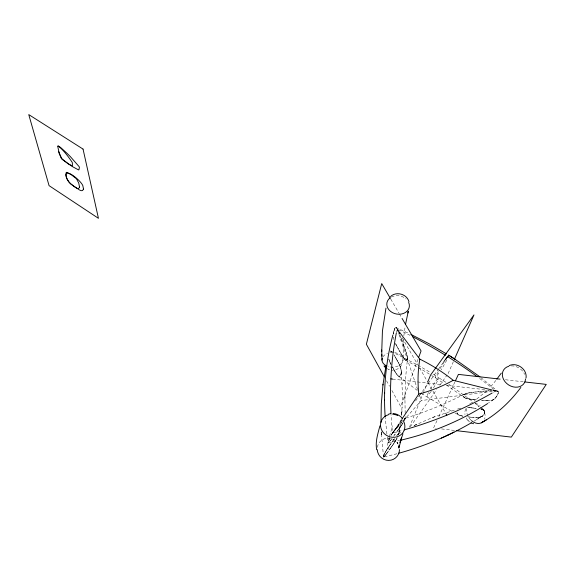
<?xml version="1.0" encoding="UTF-8"?>
<svg xmlns="http://www.w3.org/2000/svg" width="575" height="575" viewBox="0 0 575 575"><rect width="100%" height="100%" fill="white"/><g stroke="black" fill="none" stroke-linecap="round" stroke-linejoin="round"><path stroke-width="0.43" stroke-dasharray="2.88 2.16" d="M401.228 372.09L401.249 371.579M404.85 399.452L405.662 377.128L407.495 358.527M404.886 395.348L405.181 414.431M404.743 419.563L405.368 418.219L404.786 418.463M484.761 412.124L484.33 413.784L482.885 415.632M401.242 372.003L401.177 372.887M401.939 411.384L401.982 410.773L401.602 415.2L402.565 395.392L401.149 370.214L401.228 371.666M398.547 434.916L398.468 433.687M384.165 456.723L383.547 457.067L383.956 455.321M403.478 339.71C401.817 349.758 407.919 369.804 392.078 370.221M402.198 407.567L402.241 406.927M401.228 372.413L401.134 373.261M401.602 415.2L401.982 410.773M403.844 335.771L405.195 326.162M401.084 419.779L398.734 434.319L400.186 426.197L398.813 433.924M393.207 334.161L393.293 333.637M401.07 373.621L401.149 373.175M393.271 333.723L393.372 333.22M401.091 373.534L400.919 374.289A19.536 6.289 67.8 0 1 400.595 375.137L400.473 375.382M393.35 333.306L393.465 332.81L393.048 334.377M407.395 359.066L407.272 356.471M393.444 332.896L393.559 332.415M389.081 437.704L388.714 439.092A231.768 21.397 -57.9 0 0 387.895 443.009A242.398 22.296 -58 0 0 387.629 446.603L388.333 449.233M393.544 332.501L393.667 332.034M393.652 332.12L393.882 331.293M389.491 436.245L392.682 425.708M393.868 331.38L393.99 330.934M393.976 331.02L394.098 330.589M394.076 330.675L394.198 330.251M394.184 330.338L394.306 329.921M465.635 408.775L464.959 411.391L464.952 414.589M394.285 330.007L394.407 329.604M394.385 329.691L394.702 328.756M394.486 329.396L394.989 328.081M388.793 440.587L388.204 442.47L388.542 442.764A6.282 0.618 -56.7 0 0 389.217 442.096L390.698 440.263M417.975 359.361L400.71 406.475L391.697 390.137M388.808 440.306L389.764 437.798M407.33 359.231L407.416 358.98A4.054 1.366 67.6 0 0 407.503 358.239L407.445 357.485M384.064 455.048L383.417 456.809L383.87 456.988M389.864 437.769L388.197 442.901L399.632 440.45M409.4 427.29L422.826 394.134M423.164 393.307L427.527 382.533M394.781 328.598L395.082 327.894M384.086 454.782L384.768 453.459M446.782 360.115L441.269 369.854M448.119 373.57L453.51 361.352M384.215 454.48L385.128 452.733M436.957 420.67L433.572 427.98L436.224 428.289M438.84 416.609L455.019 381.692M404.85 419.348L405.195 418.586A4.19 0.41 -56.8 0 0 405.267 418.248L404.304 418.923M428.447 392.387L426.772 396.836L452.812 411.88M404.843 419.542L404.297 420.454M404.735 419.764L404.397 420.433M384.848 453.129L385.775 451.54M397.145 437.827L396.728 438.61M397.239 437.798L396.261 439.444M385.236 452.374L386.537 450.232M407.352 359.145L406.791 359.749M497.123 395.37L498.302 392.912L498.252 391.697M396.592 438.998L395.205 441.219M497.023 395.758L495.24 398.403L488.369 403.075M385.911 451.145L387.112 449.298M390.863 435.498L391.46 434.664M396.11 439.846L394.615 442.146M438.287 371.565L436.181 375.267A6.383 0.604 -57.2 0 0 435.828 375.985L435.239 377.84L439.746 371.996M440.127 368.525L444.173 361.948M391.108 435.088L391.589 434.463M386.716 449.794L388.427 447.3M395.011 441.658L394.306 442.628M402.177 424.113L402.73 423.38A4.406 0.431 -56.8 0 0 403.125 422.74M402.514 423.725L401.925 424.494M387.327 448.838L388.779 446.775M394.4 442.599L393.659 443.598M391.489 434.492L392.409 433.277M402.026 424.472L400.746 426.233M394.083 443.088L392.977 444.597M433.471 387.996L436.727 382.533L438.696 377.653L432.802 373.908M401.436 419.793L391.618 434.29M401.753 424.875L400.408 426.715M388.678 446.797L389.512 445.711M393.415 444.073L392.265 445.625M389.045 446.272L391.453 442.958M392.725 445.086L391.532 446.667M400.509 426.686L399.69 427.743M389.793 445.194L392.251 441.837M400.157 427.189L399.302 428.289M391.999 446.121L391.158 447.199M399.402 428.26L398.482 429.439M391.252 447.177L388.829 450.462M399 428.828L397.138 431.315M390.878 447.709L388.434 451.016M431.164 391.302L431.458 390.892M410.277 426.758L436.72 389.598M439.825 385.228L447.084 375.029M398.152 430.021L394.608 434.837M391.755 442.427L393.056 440.716M430.876 391.704L426.873 396.865L420.957 392.948M392.56 441.305L394.242 439.07M393.357 440.184L394.622 438.538M388.046 451.555L388.535 450.987M392.452 433.104L402.004 419.822M415.61 400.912L419.8 395.09M422.417 391.453L438.114 369.632M438.639 368.906L443.354 362.365M395.233 434.082L394.083 435.57M388.139 451.533L387.284 452.611M392.747 432.695L393.056 432.271A9.351 0.927 -56.7 0 1 393.588 431.545L394.896 429.963M393.552 436.303L394.177 435.548M387.758 452.065L386.551 453.618M387.011 453.1L386.206 454.085M391.51 439.077L392.1 438.394M386.299 454.063L384.467 456.306M391.043 439.702L391.611 439.048M393.897 431.25L393.695 431.523A9.351 0.927 -56.7 0 0 393.163 432.242L392.552 433.083A517.32 366.505 37.4 0 1 391.043 414.747M385.962 454.509L384.258 456.55M391.144 439.681L389.117 442.118A6.282 0.618 -56.7 0 1 388.441 442.793M394.012 430.991L395.205 429.575M396.7 435.735L397.275 435.009M495.858 380.463L489.634 388.01M396.901 435.376L397.763 434.42M395.104 429.604L396.29 428.238M395.435 429.187L396.714 427.721M396.613 427.75L397.174 427.175M397.073 427.196L398.173 425.982A119.162 10.853 -56.3 0 1 400.868 422.819M397.555 426.614L398.065 426.01A120.024 10.932 -56.3 0 1 400.222 423.473L401.4 422.208M397.433 434.722L397.972 434.19M401.3 422.23L401.918 421.619M401.817 421.64L402.414 421.058M497.253 391.18L495.722 390.878L421.288 400.552L392.509 433.018A358.455 276.748 2.4 0 0 403.478 430.093M495.161 398.338C496.261 396.348 499.15 393.983 498.151 391.582M400.207 375.705L399.532 376.187M384.352 456.521L383.906 456.902M403.988 419.247L404.671 418.636M398.058 434.024L398.453 433.737M486.881 390.835L474.095 401.134M494.931 398.712L492.222 400.143A6.325 2.645 1.3 0 1 490.274 400.552L488.714 400.682M481.225 416.681C483.223 415.862 485.473 413.669 484.588 411.333M398.216 433.873L402.213 431.631M406.87 359.756L406.252 360.079M406.669 359.914L406.137 360.108M482.677 415.926L479.938 417.134M470.616 403.434L472.758 402.069M476.165 419.908L482.475 415.955L474.152 421.123M399.869 376.093L399.338 376.23M467.037 393.329L463.766 394.608L463.874 396.815M493.803 399.553L492.308 400.207A6.325 2.645 1.3 0 1 490.36 400.624L486.069 400.689M464.413 394.105C445.467 404.009 425.558 412.067 405.088 418.233M416.839 424.228L413.152 426.003L431.882 417.773L456.306 409.443M460.381 408.286L460.798 408.113M432.429 417.572L436.332 416.077M480.901 416.911L479.457 417.249M457.484 409.084L461.639 407.84M466.354 393.501L464.226 394.342A4.233 1.79 1.8 0 0 463.73 394.845L463.817 396.657M396.937 453.768L383.489 457.118M466.957 393.264L467.827 393.163M467.741 393.092L469.717 392.818M479.536 417.313L478.407 417.414M468.639 392.926L471.953 392.488M470.717 392.581L478.4 391.712A118.716 45.317 1.4 0 1 483.618 391.216L489.735 390.792M479.025 417.407L473.318 417.385M473.081 392.251L476.977 391.791A117.882 45.044 1.4 0 1 483.532 391.144L489.648 390.72M390.317 351.037L390.698 351.145M477.329 417.565L474.77 417.543M398.561 433.651L398.533 434.7A20.441 1.933 -56.7 0 1 398.446 434.944M487.952 400.775L484.172 400.595M493.17 390.669L493.58 390.684A9.416 3.96 1.2 0 1 494.608 390.756L495.269 390.885M493.257 390.734L493.659 390.756A9.416 3.96 1.2 0 1 494.694 390.82M485.214 400.717L482.209 400.452M467.676 407.474L469.861 407.711M467.755 407.538L468.445 407.589M474.088 417.5L472.614 417.328M483.28 400.595L481.217 400.358M469.071 407.582L472.039 407.941M471.902 417.263L472.693 417.393M471.982 417.328L470.465 417.112M470.501 407.718L474.253 408.192M494.902 390.784L497.037 391.129M469.739 417.033L470.544 417.177M505.432 379.744L523.178 381.764M495.456 390.849L495.722 390.878A358.455 276.748 2.4 0 1 492.854 392.624M392.624 379.083L416.588 381.829M417.479 381.929L440.558 384.582M446.768 385.293L486.716 389.879M492.933 390.59L495.592 390.892M475.46 399.726L476.452 399.898M472.693 407.955L476.431 408.458M469.02 416.954L469.818 417.098M474.662 399.69L472.104 399.323M475.539 399.79L472.902 399.424M467.583 416.782L468.373 416.933M468.294 416.868L469.099 417.019M441.528 428.914L455.659 430.574M474.9 408.214L476.352 408.394M472.19 399.395L470.616 399.129M399.122 376.323L398.705 376.143M471.428 399.294L468.639 398.834M470.005 399.1L468.05 398.734M390.511 351.03L392.15 352.288M462.875 416.142L460.625 415.646M462.954 416.207L459.677 415.351M467.504 398.626L468.136 398.798M467.59 398.698L466.526 398.41M405.864 360.202L405.598 360.029A4.262 1.43 67.6 0 1 405.095 359.684M467.08 398.59L465.376 398.051M493.127 390.26L495.729 390.914A611.663 531.458 -82.7 0 0 479.219 378.156M480.973 409.235L482.914 409.86M480.887 409.17L483.295 410.047M398.906 376.294L398.245 375.899M466.181 398.36L465.074 397.922A4.456 1.876 1.8 0 1 464.384 397.505M497.375 391.165L497.648 391.295A2.084 0.877 1 0 1 498.122 391.546L479.917 376.833M460.208 415.567L458.864 414.999M395.78 327.376L395.859 327.498A1.948 0.661 68.2 0 1 396.175 327.743L396.391 328.002M405.727 360.173L405.583 360.115A4.262 1.43 67.6 0 1 405.08 359.77L404.908 359.504M395.859 327.498L409.4 333.665M387.183 368.719L389.282 369.668L388.621 369.366M459.332 415.243L458.519 414.805M391.23 351.404L417.22 364.809M455.005 413.008L459.166 415.172M390.935 351.138L391.395 351.426M417.967 365.226L430.589 372.578M405.425 360.036L416.71 366.476M418.205 367.36L430.129 374.577M483.216 409.982L483.632 410.248M398.468 376.129L398.008 375.712M431.609 375.497L444.173 383.575M445.927 382.303L438.509 377.595A4.679 0.424 -57.1 0 0 438.143 377.926L430.79 388.204A4.737 0.431 -57.1 0 0 430.301 388.995M448.823 384.237L473.067 401.796M458.21 414.604L458.598 414.87M446.38 385.034L464.665 397.713M417.321 390.447L397.842 375.669M483.927 410.457L480.053 407.387M475.173 403.456L478.68 406.223M480.075 407.409L484.265 410.773L481.778 408.753M467.985 420.483L469.588 421.935M498.238 391.647L498.036 391.474A2.084 0.877 1 0 0 497.562 391.23M458.023 414.446L457.218 413.418M391.647 351.641L392.172 352.202M397.735 375.568L397.232 374.907M464.305 397.426L463.874 396.901M404.886 359.591L403.743 358.002M466.109 417.888L467.073 419.419M484.092 410.607L484.538 411.154M397.483 375.295L396.958 374.562M466.986 419.319L468.251 420.785M404.685 359.368L403.47 357.592M464.162 397.275L463.795 396.743M398.762 331.193L396.635 328.232M396.685 374.188L396.944 374.648M396.506 328.152L396.197 327.657A1.948 0.661 68.2 0 0 395.88 327.412M396.664 374.268L396.11 373.348M484.294 410.845L484.818 411.916M396.52 328.066L398.547 331.473M396.383 373.865L395.816 372.887M457.592 413.986L457.053 412.893M403.19 357.147L403.456 357.679M402.888 356.665L403.168 357.233M395.514 372.399L395.801 372.967M402.867 356.752L401.558 354.437M393.94 354.753L394.234 355.357M395.499 372.485L394.277 370.286M402.558 356.241L401.199 353.812M394.256 355.271L394.558 355.896M395.198 371.982L393.961 369.725M394.572 355.81L395.212 357.018M390.763 299.072L398.906 313.008M399.352 313.777L401.616 317.652M402.119 337.676L417.773 364.809M419.563 367.914L427.613 381.872M428.059 382.648L432.529 390.396M432.975 391.173L445.948 413.662M400.818 353.158L401.177 353.898M400.43 352.482L400.804 353.244M400.416 352.568L398.77 349.557M395.226 356.931L395.866 358.175M399.603 351.145L400.013 351.871M399.179 350.405L397.893 348.004M395.557 357.506L396.527 359.346M396.218 358.678L397.512 361.107M393.947 369.811L392.998 368.007M396.879 359.849L397.835 361.689M393.3 368.668L393.623 369.243M397.454 329.633L397.584 329.863A8.812 2.968 68.1 0 1 398.022 330.69L398.346 331.488M398.31 348.874L397.454 347.214M392.675 367.425L392.977 368.086M392.351 366.843L392.653 367.511M386.544 380.801L389.548 386.249M397.023 346.416L397.44 347.3M397.85 361.603L398.446 362.847M397.009 346.502L395.406 343.261M397.799 443.577L397.138 442.348L398.554 445.036M398.159 362.185L398.741 363.422M396.585 345.704L395.384 343.34M391.108 364.528L390.267 362.832M391.086 364.615L389.771 361.725M398.762 363.335L399.028 363.989M399.043 363.91L399.805 365.678M398.188 331.027L398.367 331.401M399.316 364.471L400.236 366.771M389.994 362.358L389.34 360.654M399.805 334.765L400.452 336.519M400.466 336.433L400.818 337.482M400.049 366.138L400.43 367.303M389.527 361.272L388.844 359.131M400.84 337.388L401.213 338.51M401.235 338.423L401.63 339.609A107.705 32.71 68.4 0 1 403.823 345.64M404.261 346.876L403.398 344.31A108.423 32.912 68.4 0 0 401.645 339.523M404.275 346.79L404.685 348.098M404.699 348.012L405.476 350.448M417.594 389.613L397.138 329.037A611.663 531.458 -82.7 0 1 409.968 335.304M419.585 395.507L421.288 400.552M405.109 349.205L405.835 351.548M400.444 367.217L400.603 367.827M389.138 360.216L388.829 359.21M405.857 351.462L406.46 353.56M406.187 352.504L406.719 354.444M400.617 367.741L400.746 368.345M406.741 354.358L406.935 355.242M406.956 355.149L407.114 355.947M400.768 368.259L400.876 368.855M457.204 413.224L457.024 412.62M407.129 355.853L407.359 357.104M400.89 368.769L400.983 369.351M400.998 369.265L401.213 371.227M393.25 337.094L393.336 337.762M387.342 437.108L388.197 442.764M386.903 433.895L385.25 417.68M383.511 456.952L381.326 432.192M381.318 431.962L381.541 436.339M381.311 431.861L381.57 436.799M405.296 416.753L405.368 418.305M402.184 382.986L402.22 383.87M396.261 333.32A517.32 366.505 37.4 0 1 397.117 329.037L397.569 329.949A8.812 2.968 68.1 0 1 398.001 330.776M403.025 422.762A4.406 0.431 -56.8 0 1 402.629 423.401M393.868 339.588A5.944 1.984 68 0 1 393.35 337.676M391.402 297.045A11.371 9.207 11.1 0 1 406.079 298.935M394.723 352.647A10.544 7.317 -1.1 0 1 402.529 362.042A10.544 7.317 -1.1 0 1 388.089 366.519M382.957 356.838A10.544 7.317 -1.1 0 1 387.485 353.445M390.274 352.698A10.544 7.317 -1.1 0 1 391.755 352.533M511.182 365.88A12.226 9.94 33.1 0 1 524.659 374.404M470.868 420.088A11.098 8.258 55 0 1 466.929 407.797M469.761 403.973A11.098 8.258 55 0 1 470.278 403.686M475.158 403.204A11.098 8.258 55 0 1 480.247 405.871M482.36 408.164A11.098 8.258 55 0 1 484.596 419.197M377.372 447.321A11.256 11.011 48.6 0 1 398.137 444.173M401.019 373.879A19.442 6.26 67.8 0 1 400.617 375.051M479.363 406.834L477.983 405.727L479.378 406.848"/><path stroke-width="0.86" d="M381.75 351.519L382.425 331.056L385.969 308.099M385.185 416.803C383.23 389.412 385.782 361.697 392.847 335.16M384.553 400.344L384.56 399.769M384.61 393.544L384.618 392.926M526.039 378.019C527.368 369.265 517.155 362.063 509.22 365.578M382.936 385.013L385.947 365.88M383.015 384.244L381.304 403.815L380.988 422.33M479.917 376.833L455.134 359.332L448.68 355.17L448.464 356.105M405.497 324.487L408.315 311.154L407.891 313.001M379.917 425.867C377.948 433.6 375.123 441.672 376.697 449.758M57.723 146.266L59.239 153.575L61.273 158.29A3.924 1.459 47 0 0 62.1 159.34L72.443 166.613L78.473 169.877A3.817 1.438 46.7 0 0 78.919 169.819L79.415 167.39A3.63 1.373 46.8 0 0 79.113 166.613L70.2 156.458A99.54 34.421 46.4 0 0 66.93 153.223L60.684 147.552A7.985 2.99 47.2 0 0 60.044 147.099L58.204 146.057A1.768 0.661 47.4 0 0 57.91 146.064L57.982 146.028A1.804 0.676 47.4 0 1 58.37 146.086C63.775 150.42 68.073 156.371 72.026 162.042A5.628 2.113 47 0 1 72.349 162.826L72.4 165.729A2.94 1.1 46.9 0 1 72.026 165.808L68.238 163.889L62.596 159.34A5.376 2.005 47.1 0 1 61.388 157.902L58.743 151.778M400.667 440.486L400.013 442.556L401.637 437.518L398.885 448.076L398.82 445.718L398.964 446.552M400.976 439.588L402.96 433.78M418.586 357.679L421.058 350.951L402.069 318.428M427.865 381.699L430.553 375.073L473.987 314.906L454.588 358.908M455.393 380.88L458.404 374.382L500.106 379.133M445.733 359.44L446.027 358.965M446.286 358.556L446.509 358.189M446.703 357.88L448.637 355.192M401.932 419.06L418.794 394.091A170.933 137.806 31 0 1 419.815 359.145L399.302 331.904M420.325 394.364L421.367 392.912M443.871 361.632L447.537 356.543M496.843 379.126L501.292 373.118M520.857 387.421C510.262 401.774 496.98 414.165 481.347 422.848M390.475 296.542C396.24 291.087 406.913 293.947 408.933 301.695M487.636 403.542C461.028 420.799 431.308 433.09 400.437 440.263M482.382 422.223L486.385 419.8M471.342 422.805C448.565 436.102 423.998 446.279 398.583 453.301M447.415 435.34L453.963 432.192L453.337 432.486M447.982 435.081L441.406 438.071M388.678 414.122L390.777 413.612M490.475 390.756L491.143 390.741M524.953 381.965L546.25 384.395L511.326 437.115L456.543 430.675M390.849 378.875L392.624 379.083M392.969 413.497C396.692 413.684 400.25 415.588 402.45 418.6M419.829 359.138A173.593 162.373 32.7 0 1 453.208 380.298L492.257 390.044M473.599 423.732L471.04 422.826M410.888 334.391L429.266 343.85L446.581 353.934M448.73 355.249L455.134 359.332M385.006 366.9L384.086 365.952L385.962 367.885L385.149 367.044M390.31 298.296L381.721 283.583L366.368 344.238L384.395 376.912M445.948 413.662L446.84 415.207M399 332.81L399.244 333.399M398.978 332.896L399.23 333.486M381.714 349.959L381.98 360.058M381.814 354.574L381.843 356.09M492.128 393.041A358.455 276.748 2.4 0 1 404.254 429.87M391 413.892A517.32 366.505 37.4 0 1 396.261 333.32M412.354 336.526A611.663 531.458 -82.7 0 1 445.467 355.293M447.522 356.565A611.663 531.458 -82.7 0 1 477.221 376.69M453.208 380.305A148.738 123.639 11.3 0 1 418.801 394.091M408.674 302.407A11.371 9.207 11.1 0 1 403.478 313.461A11.371 9.207 11.1 0 1 388.995 309.868A11.371 9.207 11.1 0 1 390.181 297.821M386.767 366.023A10.544 7.317 -1.1 0 1 382.238 358.318M525.521 378.939A12.226 9.94 33.1 0 1 515.387 387.191A12.226 9.94 33.1 0 1 502.823 377.61A12.226 9.94 33.1 0 1 508.861 366.239M483.352 421.31A11.098 8.258 55 0 1 471.442 420.62M402.924 420.088A12.355 11.385 24.2 0 1 398.561 436.224A12.355 11.385 24.2 0 1 381.599 429.927A12.355 11.385 24.2 0 1 388.463 414.719M392.696 414.244A12.355 11.385 24.2 0 1 397.735 415.567M399.481 449.564A11.256 11.011 48.6 0 1 388.671 460.41A11.256 11.011 48.6 0 1 377.265 449.693M79.609 187.206C78.265 191.353 72.752 184.805 70.459 183.748C67.606 181.067 64.831 176.295 66.233 172.457A4.183 1.531 46.6 0 1 66.779 172.371L71.192 174.685L75.965 178.343A4.219 1.56 46.4 0 1 76.777 179.314L78.71 183.03L79.609 187.206M83.44 189.139C82.282 193.667 76.683 187.436 74.362 186.552C70.373 184.122 66.894 180.421 66.053 175.677C64.795 166.843 83.641 182.843 83.008 186.738A17.537 6.411 46.5 0 1 83.346 188.19L83.44 189.139M83.044 149.09L28.75 114.59L49.069 185.646L98.447 218.327L83.044 149.09"/></g></svg>
